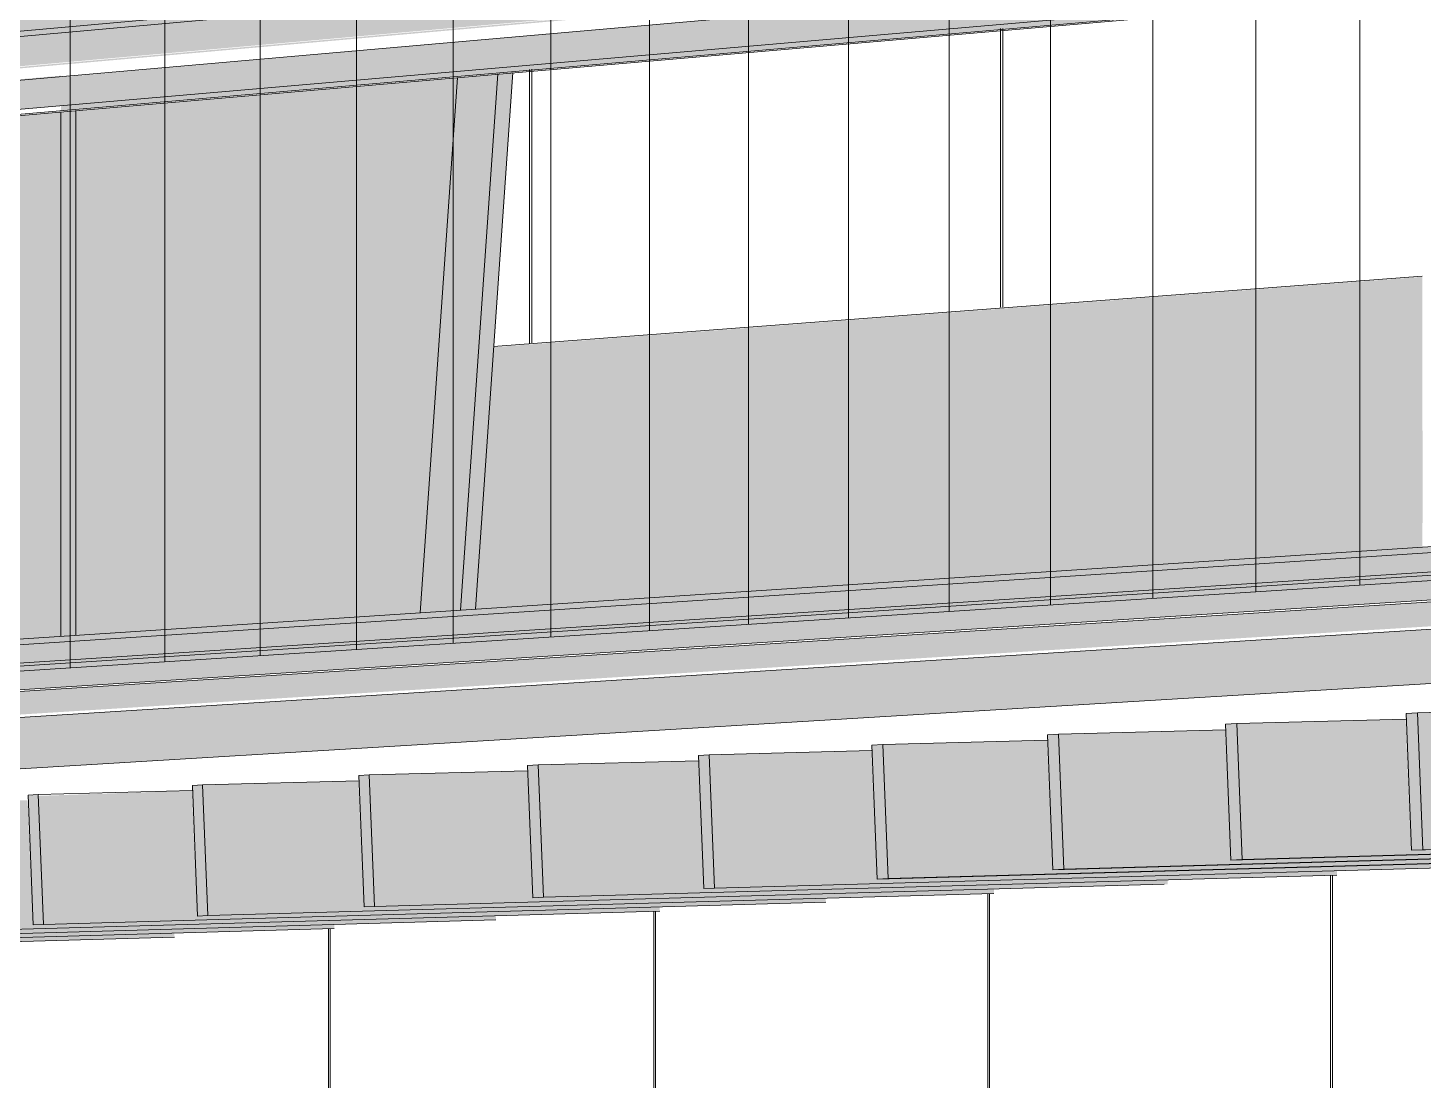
# Model space of a CAD drawing. Header units: inches. Extents: x 31213 to 31218, y -65 to 66.
# Drawn here: x 31214.72189 to 31214.75301, y 66.02677 to 66.05024 of the extents above; entities that cross this region are included whole.
import ezdxf

# ---------------------------------------------------------------- set-up
doc = ezdxf.new("R2010")
doc.units = ezdxf.units.IN
doc.header["$MEASUREMENT"] = 0
for name, color, linetype, lineweight in [('A-GLAZ-CURT', 52, 'Continuous', 9), ('A-GLAZ-CWMG', 51, 'Continuous', 9), ('A-ROOF', 132, 'Continuous', 13), ('A-WALL-PATT', 111, 'Continuous', 13), ('L-SITE-WALL', 31, 'Continuous', 13), ('M-HVAC-DUCT', 70, 'Continuous', 9), ('S-BEAM', 12, 'Continuous', 9), ('S-COLS', 52, 'Continuous', 9)]:
    doc.layers.add(name, color=color, linetype=linetype, lineweight=lineweight)

# ---------------------------------------------------------------- blocks, each defined once
blk = doc.blocks.new('FP_31-Looking North West')
at = {"layer": 'A-WALL-PATT', "lineweight": 9}
for p, q in [((-3323.137222, 66.044008), (-3323.137222, 66.050222)), ((-3323.137168, 66.044012), (-3323.137168, 66.050227)), ((-3323.147725, 66.043208), (-3323.147725, 66.049309)), ((-3323.14767, 66.043212), (-3323.14767, 66.049314))]:
    blk.add_line(p, q, dxfattribs=at)
blk = doc.blocks.new('FP_43-Looking North West')
at = {"layer": 'A-WALL-PATT', "lineweight": 9}
for p, q in [((-3323.129861, 66.012402), (-3323.129861, 66.031339)), ((-3323.129821, 65.992942), (-3323.129821, 66.03134)), ((-3323.137505, 65.993034), (-3323.137505, 66.030931)), ((-3323.137466, 66.012241), (-3323.137466, 66.030932)), ((-3323.144952, 66.012083), (-3323.144952, 66.030534)), ((-3323.144914, 65.993123), (-3323.144914, 66.030535)), ((-3323.15221, 65.993211), (-3323.15221, 66.030146)), ((-3323.152173, 66.011931), (-3323.152173, 66.030147))]:
    blk.add_line(p, q, dxfattribs=at)
blk = doc.blocks.new('FP_44-Looking North West')
at = {"layer": 'A-WALL-PATT', "lineweight": 9}
for p, q in [((-3323.129206, 66.037811), (-3323.129206, 66.077129)), ((-3323.131524, 66.037662), (-3323.131524, 66.076825)), ((-3323.133823, 66.037514), (-3323.133823, 66.076523)), ((-3323.136104, 66.037367), (-3323.136104, 66.076224)), ((-3323.138367, 66.037222), (-3323.138367, 66.075927)), ((-3323.140612, 66.037077), (-3323.140612, 66.075633)), ((-3323.142841, 66.036934), (-3323.142841, 66.07534)), ((-3323.145052, 66.036792), (-3323.145052, 66.07505)), ((-3323.147246, 66.036651), (-3323.147246, 66.074763)), ((-3323.149424, 66.036511), (-3323.149424, 66.074477)), ((-3323.151584, 66.036372), (-3323.151584, 66.074194)), ((-3323.155857, 66.036097), (-3323.155857, 66.073633)), ((-3323.153729, 66.036234), (-3323.153729, 66.073912)), ((-3323.157969, 66.035961), (-3323.157969, 66.073356))]:
    blk.add_line(p, q, dxfattribs=at)

msp = doc.modelspace()

# ---------------------------------------------------------------- hatches: boundary and pattern name
at = {"layer": 'A-GLAZ-CWMG'}
for points in [[(31214.641399, 66.030821), (31214.890981, 66.046919), (31214.890981, 66.04701), (31214.641399, 66.030881)], [(31214.641399, 66.030725), (31214.890981, 66.046773), (31214.890981, 66.046979), (31214.641399, 66.030861)], [(31214.6414, 66.030374), (31214.890981, 66.046239), (31214.890981, 66.046773), (31214.6414, 66.030725)]]:
    msp.add_hatch(color=256, dxfattribs=at).paths.add_polyline_path(points, flags=0)
at = {"layer": 'A-ROOF'}
msp.add_hatch(color=256, dxfattribs=at).paths.add_polyline_path([(31214.638634, 66.028694), (31214.953069, 66.047685), (31214.941522, 66.047438), (31214.941522, 66.048587), (31214.638634, 66.029671), (31214.638634, 66.028827)], flags=0)
at = {"layer": 'L-SITE-WALL'}
h = msp.add_hatch(color=256, dxfattribs=at)
h.paths.add_polyline_path([(31214.641399, 66.029898), (31214.890981, 66.045513), (31214.890981, 66.046178), (31214.641399, 66.030334), (31214.641399, 66.030178)], flags=0)
h.paths.add_polyline_path([(31215.062475, 66.055935), (31215.076913, 66.056193), (31215.076913, 66.056834), (31215.066692, 66.056198)], flags=0)
at = {"layer": 'M-HVAC-DUCT'}
h = msp.add_hatch(color=256, dxfattribs=at)
h.paths.add_polyline_path([(31214.652699, 66.033832), (31214.665684, 66.03473), (31214.665677, 66.038068), (31214.655633, 66.037306), (31214.655036, 66.037156), (31214.654475, 66.036902), (31214.653968, 66.036553), (31214.65353, 66.03612), (31214.653175, 66.035615), (31214.652913, 66.035053), (31214.652748, 66.034393)], flags=0)
h.paths.add_polyline_path([(31214.675948, 66.03544), (31214.691764, 66.036533), (31214.691758, 66.040045), (31214.676188, 66.038865), (31214.675982, 66.035912)], flags=0)
h.paths.add_polyline_path([(31214.702525, 66.037278), (31214.720701, 66.038535), (31214.720695, 66.042239), (31214.702774, 66.04088), (31214.702538, 66.03746)], flags=0)
h.paths.add_polyline_path([(31214.73201, 66.039317), (31214.752993, 66.040768), (31214.752987, 66.044687), (31214.73227, 66.043116), (31214.732028, 66.039574)], flags=0)
h.paths.add_polyline_path([(31214.764908, 66.041592), (31214.789257, 66.043276), (31214.789252, 66.047436), (31214.765177, 66.045587), (31214.764917, 66.041724)], flags=0)
h.paths.add_polyline_path([(31214.802123, 66.048294), (31214.802745, 66.048459), (31214.80213, 66.048412)], flags=0)
h = msp.add_hatch(color=256, dxfattribs=at)
h.paths.add_polyline_path([(31214.653139, 66.032111), (31214.665683, 66.032934), (31214.665684, 66.03473), (31214.652699, 66.033832), (31214.652765, 66.033163), (31214.652913, 66.032603)], flags=0)
h.paths.add_polyline_path([(31214.675815, 66.033598), (31214.691763, 66.034644), (31214.691764, 66.036533), (31214.675948, 66.03544), (31214.67582, 66.03368)], flags=0)
h.paths.add_polyline_path([(31214.702387, 66.035341), (31214.7207, 66.036542), (31214.720701, 66.038535), (31214.702525, 66.037278), (31214.702402, 66.035547)], flags=0)
h.paths.add_polyline_path([(31214.731867, 66.037275), (31214.752992, 66.03866), (31214.752993, 66.040768), (31214.73201, 66.039317), (31214.73188, 66.037454)], flags=0)
h.paths.add_polyline_path([(31214.764759, 66.039432), (31214.789257, 66.041039), (31214.789257, 66.043276), (31214.764908, 66.041592), (31214.764794, 66.03993)], flags=0)
at = {"layer": 'S-BEAM'}
for points in [[(31214.641081, 66.042248), (31214.890981, 66.064357), (31214.890981, 66.065224), (31214.640535, 66.042769), (31214.640535, 66.04226)], [(31214.640754, 66.042789), (31214.890981, 66.065224), (31214.89098, 66.065378), (31214.640753, 66.042889)], [(31214.641398, 66.042227), (31214.890981, 66.064312), (31214.890981, 66.064357), (31214.641294, 66.042244), (31214.641398, 66.042235)], [(31214.642426, 66.041542), (31214.890978, 66.063102), (31214.890978, 66.063948), (31214.642426, 66.042085), (31214.642426, 66.041775)], [(31214.641398, 66.031232), (31214.890981, 66.047544), (31214.89098, 66.047704), (31214.641398, 66.031337)], [(31214.752998, 66.031909), (31214.770527, 66.032395), (31214.770527, 66.032497), (31214.756818, 66.032117), (31214.756697, 66.035061), (31214.752878, 66.034961), (31214.752951, 66.033102)], [(31214.74872, 66.031677), (31214.748969, 66.031691), (31214.748849, 66.034722), (31214.748601, 66.034707), (31214.748664, 66.033103)], [(31214.748969, 66.031691), (31214.767033, 66.032193), (31214.767033, 66.032293), (31214.752736, 66.031896), (31214.752616, 66.034821), (31214.748849, 66.034722), (31214.748913, 66.033103)], [(31214.752746, 66.031895), (31214.752998, 66.031909), (31214.752878, 66.034961), (31214.752626, 66.034946), (31214.752698, 66.033102)], [(31214.744749, 66.031462), (31214.744994, 66.031476), (31214.744875, 66.034486), (31214.74463, 66.034472), (31214.744684, 66.033104)], [(31214.744994, 66.031476), (31214.762939, 66.031975), (31214.762939, 66.032074), (31214.74871, 66.031678), (31214.748591, 66.034584), (31214.744875, 66.034486), (31214.74493, 66.033104)], [(31214.737205, 66.031054), (31214.754982, 66.031551), (31214.754982, 66.031646), (31214.740822, 66.031251), (31214.740703, 66.03412), (31214.737087, 66.034024), (31214.737124, 66.033106)], [(31214.740831, 66.03125), (31214.741073, 66.031263), (31214.740955, 66.034254), (31214.740713, 66.034239), (31214.740758, 66.033105)], [(31214.741073, 66.031263), (31214.758934, 66.031762), (31214.758934, 66.031859), (31214.744739, 66.031463), (31214.74462, 66.03435), (31214.740955, 66.034254), (31214.741, 66.033105)], [(31214.733152, 66.030835), (31214.733388, 66.030847), (31214.733271, 66.033798), (31214.733035, 66.033784), (31214.733062, 66.033107)], [(31214.733388, 66.030847), (31214.751082, 66.031343), (31214.751082, 66.031437), (31214.736957, 66.031042), (31214.736839, 66.033893), (31214.733271, 66.033798), (31214.733298, 66.033107)], [(31214.736966, 66.031041), (31214.737205, 66.031054), (31214.737087, 66.034024), (31214.736848, 66.03401), (31214.736884, 66.033106)], [(31214.729389, 66.030631), (31214.729622, 66.030643), (31214.729505, 66.033575), (31214.729272, 66.033561), (31214.729291, 66.033108)], [(31214.729622, 66.030643), (31214.747309, 66.03114), (31214.747309, 66.031232), (31214.733143, 66.030836), (31214.733026, 66.033668), (31214.729505, 66.033575), (31214.729524, 66.033108)], [(31214.722236, 66.030244), (31214.739686, 66.030735), (31214.739686, 66.030825), (31214.725666, 66.030431), (31214.72555, 66.033228), (31214.722122, 66.033109), (31214.722122, 66.033093)], [(31214.725675, 66.03043), (31214.725905, 66.030442), (31214.725789, 66.033354), (31214.725559, 66.033341), (31214.725568, 66.033109)], [(31214.725905, 66.030442), (31214.743435, 66.030935), (31214.743435, 66.031026), (31214.72938, 66.030632), (31214.729263, 66.033447), (31214.725789, 66.033354), (31214.725798, 66.033109)], [(31214.718615, 66.030048), (31214.735984, 66.030537), (31214.735984, 66.030626), (31214.722, 66.030232), (31214.721885, 66.033012), (31214.7185, 66.032922), (31214.718502, 66.032878)], [(31214.72201, 66.030231), (31214.722236, 66.030244), (31214.722121, 66.033137), (31214.721895, 66.033109)], [(31214.711512, 66.029663), (31214.728723, 66.03015), (31214.728723, 66.030236), (31214.714811, 66.029843), (31214.714697, 66.032589), (31214.711399, 66.0325), (31214.7114, 66.032458)], [(31214.715041, 66.029854), (31214.73233, 66.030342), (31214.73233, 66.03043), (31214.718382, 66.030036), (31214.718267, 66.032799), (31214.714927, 66.03271), (31214.714928, 66.032667)], [(31214.708029, 66.029475), (31214.72516, 66.02996), (31214.72516, 66.030045), (31214.711285, 66.029652), (31214.711171, 66.032381), (31214.707915, 66.032294), (31214.707917, 66.032251)]]:
    msp.add_hatch(color=256, dxfattribs=at).paths.add_polyline_path(points, flags=0)
h = msp.add_hatch(color=256, dxfattribs=at)
h.paths.add_polyline_path([(31214.642298, 66.041436), (31214.665708, 66.043462), (31214.665707, 66.043561), (31214.642388, 66.04151)], flags=0)
h.paths.add_polyline_path([(31214.667254, 66.043596), (31214.691787, 66.045719), (31214.691787, 66.045823), (31214.667254, 66.043695)], flags=0)
h.paths.add_polyline_path([(31214.693498, 66.045868), (31214.720723, 66.048224), (31214.720723, 66.048333), (31214.693498, 66.045972)], flags=0)
h.paths.add_polyline_path([(31214.722628, 66.048389), (31214.753014, 66.051019), (31214.753013, 66.051134), (31214.722627, 66.048499)], flags=0)
h.paths.add_polyline_path([(31214.755145, 66.051203), (31214.890978, 66.062959), (31214.890978, 66.063102), (31214.755145, 66.051319)], flags=0)
h = msp.add_hatch(color=256, dxfattribs=at)
h.paths.add_polyline_path([(31214.641398, 66.030726), (31214.890981, 66.046773), (31214.890981, 66.046917), (31214.641398, 66.030818), (31214.641398, 66.030774)], flags=0)
h.paths.add_polyline_path([(31214.641398, 66.030881), (31214.890981, 66.04701), (31214.890981, 66.047544), (31214.641398, 66.031232)], flags=0)
at = {"layer": 'S-COLS'}
h = msp.add_hatch(color=256, dxfattribs=at)
h.paths.add_polyline_path([(31214.720723, 66.03654), (31214.722627, 66.036664), (31214.722627, 66.048363), (31214.720723, 66.048198), (31214.720723, 66.037454)], flags=0)
h.paths.add_polyline_path([(31214.720723, 66.048333), (31214.722627, 66.048499), (31214.722627, 66.049172), (31214.720723, 66.049005)], flags=0)
h.paths.add_polyline_path([(31214.720723, 66.050077), (31214.722627, 66.050248), (31214.722627, 66.061889), (31214.720723, 66.061679), (31214.720723, 66.050367)], flags=0)
h.paths.add_polyline_path([(31214.720723, 66.06181), (31214.722627, 66.062021), (31214.722627, 66.062695), (31214.720723, 66.062482)], flags=0)
h.paths.add_polyline_path([(31214.720723, 66.063615), (31214.722627, 66.063832), (31214.722627, 66.073012), (31214.720723, 66.072763), (31214.720723, 66.067585)], flags=0)
h = msp.add_hatch(color=256, dxfattribs=at)
h.paths.add_polyline_path([(31214.722627, 66.036664), (31214.722963, 66.036687), (31214.722963, 66.048392), (31214.722627, 66.048363), (31214.722627, 66.036912)], flags=0)
h.paths.add_polyline_path([(31214.722627, 66.050248), (31214.722963, 66.050279), (31214.722963, 66.061927), (31214.722627, 66.061889), (31214.722627, 66.050367)], flags=0)
h.paths.add_polyline_path([(31214.722627, 66.063832), (31214.722963, 66.063871), (31214.722963, 66.073056), (31214.722627, 66.073012), (31214.722627, 66.065285)], flags=0)
h = msp.add_hatch(color=256, dxfattribs=at)
h.paths.add_polyline_path([(31214.722961, 66.036687), (31214.730639, 66.037193), (31214.731472, 66.049133), (31214.722961, 66.048393), (31214.722961, 66.036719)], flags=0)
h.paths.add_polyline_path([(31214.722961, 66.050279), (31214.731606, 66.05106), (31214.732438, 66.062982), (31214.722961, 66.061927), (31214.722961, 66.050367)], flags=0)
h.paths.add_polyline_path([(31214.722961, 66.063871), (31214.731582, 66.064861), (31214.722961, 66.07246), (31214.722961, 66.06621)], flags=0)
h = msp.add_hatch(color=256, dxfattribs=at)
h.paths.add_polyline_path([(31214.730639, 66.037193), (31214.731536, 66.037252), (31214.73237, 66.049211), (31214.731472, 66.049133), (31214.730657, 66.037454)], flags=0)
h.paths.add_polyline_path([(31214.731606, 66.05106), (31214.732505, 66.051141), (31214.733338, 66.063082), (31214.732437, 66.06297), (31214.732159, 66.058977)], flags=0)
h = msp.add_hatch(color=256, dxfattribs=at)
h.paths.add_polyline_path([(31214.731536, 66.037252), (31214.731872, 66.037274), (31214.732706, 66.04924), (31214.73237, 66.049211), (31214.73155, 66.037454)], flags=0)
h.paths.add_polyline_path([(31214.732505, 66.051141), (31214.732841, 66.051171), (31214.733674, 66.063119), (31214.733338, 66.063082), (31214.733052, 66.058976)], flags=0)

# ---------------------------------------------------------------- linework, layer by layer
at = {"layer": 'A-GLAZ-CWMG'}
for p, q in [((31214.641399, 66.030881), (31214.890981, 66.04701)), ((31214.641399, 66.030821), (31214.890981, 66.046919)), ((31214.641352, 66.030722), (31214.890981, 66.046773)), ((31214.641352, 66.030371), (31214.890981, 66.046239))]:
    msp.add_line(p, q, dxfattribs=at)
at = {"layer": 'A-ROOF'}
for p, q in [((31214.638634, 66.029671), (31214.941522, 66.048587)), ((31214.953075, 66.047685), (31214.638634, 66.028694))]:
    msp.add_line(p, q, dxfattribs=at)
at = {"layer": 'L-SITE-WALL'}
msp.add_line((31214.890981, 66.046188), (31214.641399, 66.030341), dxfattribs=at)
at = {"layer": 'M-HVAC-DUCT'}
msp.add_line((31214.732272, 66.04313), (31214.752988, 66.044701), dxfattribs=at)
at = {"layer": 'S-BEAM'}
for p, q in [((31214.640753, 66.042889), (31214.89098, 66.065378)), ((31214.640754, 66.042789), (31214.890981, 66.065224)), ((31214.642426, 66.042098), (31214.890978, 66.063948)), ((31214.642426, 66.041542), (31214.890978, 66.063102)), ((31214.642298, 66.041436), (31214.890978, 66.062959)), ((31214.642315, 66.041416), (31214.890978, 66.062926)), ((31214.641398, 66.031337), (31214.89098, 66.047704)), ((31214.641398, 66.031232), (31214.890981, 66.047544)), ((31214.752878, 66.034961), (31214.756702, 66.035061)), ((31214.748849, 66.034722), (31214.748601, 66.034707)), ((31214.748849, 66.034722), (31214.752621, 66.034821)), ((31214.748969, 66.031691), (31214.748849, 66.034722)), ((31214.752878, 66.034961), (31214.752626, 66.034946)), ((31214.752626, 66.034946), (31214.752746, 66.031895)), ((31214.752998, 66.031909), (31214.752878, 66.034961)), ((31214.744875, 66.034486), (31214.74463, 66.034472)), ((31214.74463, 66.034472), (31214.744749, 66.031462)), ((31214.744875, 66.034486), (31214.748596, 66.034584)), ((31214.744994, 66.031476), (31214.744875, 66.034486)), ((31214.748601, 66.034707), (31214.74872, 66.031677)), ((31214.737087, 66.034024), (31214.740708, 66.03412)), ((31214.740955, 66.034254), (31214.740713, 66.034239)), ((31214.740713, 66.034239), (31214.740831, 66.03125)), ((31214.740955, 66.034254), (31214.744625, 66.034351)), ((31214.741073, 66.031263), (31214.740955, 66.034254)), ((31214.733271, 66.033798), (31214.733035, 66.033784)), ((31214.733035, 66.033784), (31214.733152, 66.030835)), ((31214.733271, 66.033798), (31214.736844, 66.033893)), ((31214.733388, 66.030847), (31214.733271, 66.033798)), ((31214.737087, 66.034024), (31214.736848, 66.03401)), ((31214.736848, 66.03401), (31214.736966, 66.031041)), ((31214.737205, 66.031054), (31214.737087, 66.034024)), ((31214.729505, 66.033575), (31214.729272, 66.033561)), ((31214.729272, 66.033561), (31214.729389, 66.030631)), ((31214.729505, 66.033575), (31214.73303, 66.033668)), ((31214.729622, 66.030643), (31214.729505, 66.033575)), ((31214.722121, 66.033137), (31214.725554, 66.033228)), ((31214.725789, 66.033354), (31214.725559, 66.033341)), ((31214.725559, 66.033341), (31214.725675, 66.03043)), ((31214.725789, 66.033354), (31214.729268, 66.033447)), ((31214.725905, 66.030442), (31214.725789, 66.033354)), ((31214.722121, 66.033137), (31214.721894, 66.033123)), ((31214.721894, 66.033123), (31214.72201, 66.030231)), ((31214.722236, 66.030244), (31214.722121, 66.033137)), ((31214.752746, 66.031895), (31214.77027, 66.032381)), ((31214.752998, 66.031909), (31214.770527, 66.032395)), ((31214.744749, 66.031462), (31214.762688, 66.031962)), ((31214.744994, 66.031476), (31214.762939, 66.031975)), ((31214.74872, 66.031677), (31214.766744, 66.032178)), ((31214.748969, 66.031691), (31214.766998, 66.032192)), ((31214.740831, 66.03125), (31214.758686, 66.031748)), ((31214.741073, 66.031263), (31214.758934, 66.031762)), ((31214.74872, 66.031677), (31214.748969, 66.031691)), ((31214.752746, 66.031895), (31214.752998, 66.031909)), ((31214.733388, 66.030847), (31214.751082, 66.031343)), ((31214.737205, 66.031054), (31214.754982, 66.031551)), ((31214.744749, 66.031462), (31214.744994, 66.031476)), ((31214.729622, 66.030643), (31214.747233, 66.031137)), ((31214.736966, 66.031041), (31214.737205, 66.031054)), ((31214.740831, 66.03125), (31214.741073, 66.031263)), ((31214.722236, 66.030244), (31214.739686, 66.030735)), ((31214.725905, 66.030442), (31214.743435, 66.030935)), ((31214.733152, 66.030835), (31214.733388, 66.030847)), ((31214.718615, 66.030048), (31214.735984, 66.030537)), ((31214.725675, 66.03043), (31214.725905, 66.030442)), ((31214.729389, 66.030631), (31214.729622, 66.030643)), ((31214.711512, 66.029663), (31214.728723, 66.03015)), ((31214.715041, 66.029854), (31214.73233, 66.030342)), ((31214.72201, 66.030231), (31214.722236, 66.030244)), ((31214.708029, 66.029475), (31214.72516, 66.02996))]:
    msp.add_line(p, q, dxfattribs=at)
at = {"layer": 'S-COLS'}
for p, q in [((31214.730639, 66.037193), (31214.731472, 66.049133)), ((31214.73237, 66.049211), (31214.731536, 66.037252)), ((31214.731872, 66.037274), (31214.732706, 66.04924)), ((31214.722627, 66.048363), (31214.722627, 66.036664)), ((31214.722963, 66.036687), (31214.722963, 66.048392))]:
    msp.add_line(p, q, dxfattribs=at)

# ---------------------------------------------------------------- block references
at = {"layer": 'A-GLAZ-CURT'}
msp.add_blockref('FP_44-Looking North West', (34537.880803, 0), dxfattribs=at)
at = {"layer": 'L-SITE-WALL', "lineweight": 9}
for name in ['FP_31-Looking North West', 'FP_43-Looking North West']:
    msp.add_blockref(name, (34537.880803, 0), dxfattribs=at)

doc.saveas('drawing.dxf')
